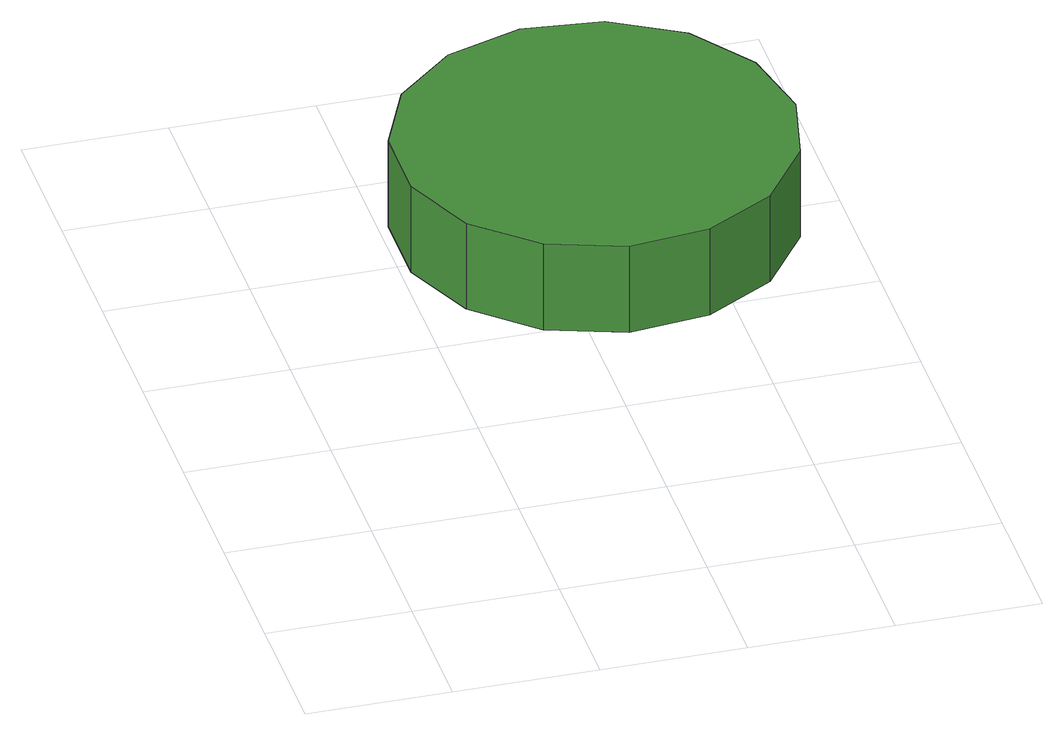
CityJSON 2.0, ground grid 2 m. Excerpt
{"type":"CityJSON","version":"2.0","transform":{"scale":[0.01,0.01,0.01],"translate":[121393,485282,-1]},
"CityObjects":{
"tree1":{"type":"SolitaryVegetationObject","attributes":{"function":"something"}},
"tree2":{"type":"SolitaryVegetationObject","attributes":{"function":"something"}},
"tree3":{"type":"SolitaryVegetationObject","attributes":{"function":"something"},"geometry":[{"type":"MultiSurface","lod":"1","boundaries":[[[0,1,2,3,4,5,6,7,8,9,10,11,12,13,14]],[[15,16,17,18,19,20,21,22,23,24,25,26,27,28,29]],[[0,29,28,1]],[[1,28,27,2]],[[2,27,26,3]],[[3,26,25,4]],[[4,25,24,5]],[[5,24,23,6]],[[6,23,22,7]],[[7,22,21,8]],[[8,21,20,9]],[[9,20,19,10]],[[10,19,18,11]],[[11,18,17,12]],[[12,17,16,13]],[[13,16,15,14]],[[14,15,29,0]]]}]},
"tree4":{"type":"SolitaryVegetationObject","attributes":{"function":"something"}},
"tree5":{"type":"SolitaryVegetationObject","attributes":{"function":"something"}}
},
"vertices":[
[751,839,159],[727,949,159],[661,1041,159],[563,1097,159],[451,1109,159],[344,1074,159],[260,999,159],[214,896,159],[214,783,159],[260,679,159],[344,604,159],[451,569,159],[563,581,159],[661,637,159],[727,729,159],[727,729,25],[661,637,25],[563,581,25],[451,569,25],[344,604,25],[260,679,25],[214,783,25],[214,896,25],[260,999,25],[344,1074,25],[451,1109,25],[563,1097,25],[661,1041,25],[727,949,25],[751,839,25]
]}
